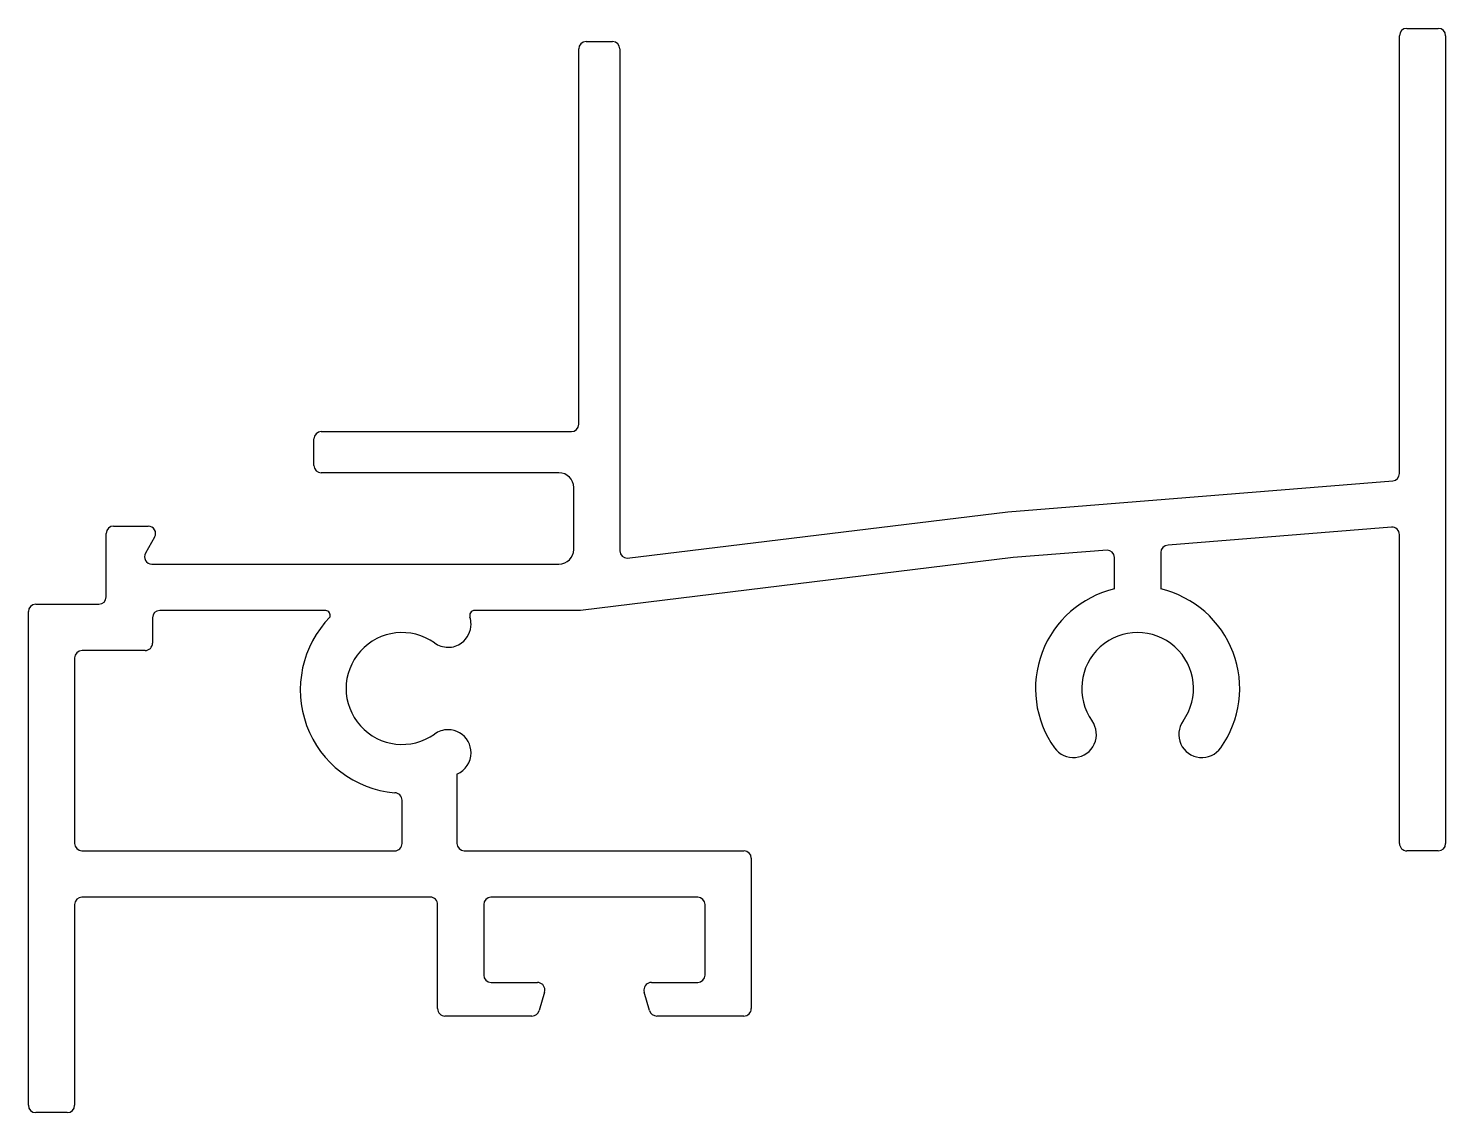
# Model space of a CAD drawing. Header units: inches. Extents: x -24.3 to 23.8, y 0.5 to 37.3.
import ezdxf

# ---------------------------------------------------------------- set-up
doc = ezdxf.new("R2010")
doc.units = ezdxf.units.IN
doc.header["$MEASUREMENT"] = 0
doc.layers.add('-Frame', color=152, linetype='Continuous')

msp = doc.modelspace()

# ---------------------------------------------------------------- linework, layer by layer
at = {"layer": '-Frame', "color": 3, "ltscale": 0.25}
for p, q in [((-14.237, 17.515), (-19.877, 17.515)), ((-20.127, 17.265), (-20.127, 16.403)), ((-22.773, 15.903), (-22.773, 9.6)), ((-20.377, 16.153), (-22.523, 16.153)), ((-11.647, 9.6), (-11.647, 11.07)), ((-22.525, 9.35), (-11.897, 9.35))]:
    msp.add_line(p, q, dxfattribs=at)
for centre, radius, start, end in [((-19.877, 17.265), 0.25, 90, 180), ((-14.258, 17.344), 0.173, 341.5266, 82.7404), ((-11.588, 14.823), 3.516, 135.4683, 264.96), ((-20.377, 16.403), 0.25, 269.9999, 360), ((-22.523, 15.903), 0.25, 90, 180), ((-11.896, 11.07), 0.25, 359.9687, 90.0313), ((-22.523, 9.6), 0.25, 179.9996, 269.4491), ((-11.897, 9.6), 0.25, 269.9999, 360)]:
    msp.add_arc(centre, radius, start, end, dxfattribs=at)
at = {"color": 7}
for p, q in [((22.503, 37.287), (23.573, 37.287)), ((-5.392, 36.839), (-4.492, 36.839)), ((22.253, 22.167), (22.253, 37.037)), ((23.823, 37.037), (23.823, 9.599)), ((-5.642, 23.84), (-5.642, 36.589)), ((-4.242, 36.589), (-4.242, 19.54)), ((-14.643, 22.44), (-14.643, 23.34)), ((-14.393, 23.59), (-5.892, 23.59)), ((-6.312, 22.19), (-14.393, 22.19)), ((-5.812, 19.589), (-5.812, 21.69)), ((8.94, 20.867), (22.024, 21.919)), ((-3.992, 19.29), (8.94, 20.867)), ((-21.451, 20.381), (-20.271, 20.381)), ((21.984, 20.341), (14.387, 19.73)), ((-21.701, 17.977), (-21.701, 20.131)), ((-20.054, 20.006), (-20.367, 19.464)), ((22.253, 9.6), (22.253, 20.092)), ((9.13, 19.309), (-5.578, 17.515)), ((12.318, 19.564), (9.13, 19.309)), ((12.568, 18.244), (12.568, 19.314)), ((14.138, 19.481), (14.138, 18.244)), ((-20.15, 19.089), (-6.312, 19.089)), ((-24.347, 0.707), (-24.347, 17.477)), ((-24.097, 17.727), (-21.951, 17.727)), ((-7.387, 17.515), (-9.175, 17.517)), ((-5.578, 17.515), (-7.387, 17.515)), ((-9.779, 11.957), (-9.779, 10.778)), ((-9.779, 10.778), (-9.779, 9.6)), ((-9.532, 9.35), (-0.024, 9.35)), ((23.574, 9.35), (22.503, 9.35)), ((0.222, 9.1), (0.222, 3.989)), ((-10.685, 7.776), (-22.524, 7.776)), ((-1.594, 7.776), (-8.624, 7.776)), ((-22.774, 7.526), (-22.774, 0.707)), ((-10.439, 3.989), (-10.439, 7.526)), ((-8.869, 7.526), (-8.869, 5.129)), ((-1.348, 5.129), (-1.348, 7.526)), ((-8.619, 4.879), (-7.046, 4.879)), ((-3.172, 4.879), (-1.598, 4.879)), ((-6.802, 4.554), (-6.985, 3.922)), ((-3.233, 3.922), (-3.416, 4.554)), ((-7.229, 3.739), (-10.189, 3.739)), ((-0.028, 3.739), (-2.989, 3.739)), ((-23.024, 0.457), (-24.097, 0.457))]:
    msp.add_line(p, q, dxfattribs=at)
for centre, radius, start, end in [((22.503, 37.037), 0.25, 90, 180), ((23.573, 37.037), 0.25, 0, 90), ((-5.392, 36.589), 0.25, 90, 180), ((-4.492, 36.589), 0.25, 360, 90), ((-5.892, 23.84), 0.25, 270, 0), ((-14.393, 23.34), 0.25, 90, 180), ((-14.393, 22.44), 0.25, 180, 270), ((-6.312, 21.69), 0.5, 360, 90), ((22.004, 22.167), 0.249, 274.595, 0), ((-21.451, 20.131), 0.25, 90, 180), ((-20.271, 20.131), 0.25, 330, 90), ((22.004, 20.092), 0.249, 0, 94.595), ((-20.15, 19.339), 0.25, 150, 270), ((-6.312, 19.589), 0.5, 270, 0), ((-3.992, 19.54), 0.25, 180, 270), ((12.318, 19.314), 0.25, 360, 90), ((14.387, 19.481), 0.249, 90, 180), ((-21.951, 17.977), 0.25, 270, 0), ((13.353, 14.864), 3.47, 103.0748, 215.5331), ((13.353, 14.864), 3.47, 324.4669, 76.9251), ((-24.097, 17.477), 0.25, 90, 180), ((-9.174, 17.344), 0.173, 147.9109, 198.4289), ((-9.175, 17.344), 0.173, 89.9556, 147.9109), ((-10.104, 17.058), 0.803, 306.8982, 359.3501), ((-10.033, 17.058), 0.732, 359.3501, 18.4289), ((-11.647, 14.864), 1.9, 54.4669, 305.533), ((-10.077, 17.078), 0.814, 235.1168, 269.3501), ((-10.078, 17.023), 0.759, 269.3501, 306.8982), ((13.353, 14.864), 1.9, 324.4669, 215.5331), ((11.168, 13.304), 0.785, 215.5331, 35.5331), ((15.538, 13.304), 0.785, 144.4669, 324.4669), ((-10.086, 12.679), 0.785, 90, 125.5331), ((-10.086, 12.679), 0.785, 29.2756, 90), ((-10.122, 12.67), 0.821, 0.65, 28.6257), ((-10.086, 12.679), 0.785, 293.0182, 360), ((-9.529, 9.6), 0.25, 179.9996, 269.4491), ((-0.027, 9.102), 0.249, 359.7056, 89.2306), ((22.503, 9.6), 0.25, 179.9999, 270), ((23.574, 9.599), 0.249, 270, 360), ((-22.524, 7.526), 0.25, 90, 180), ((-10.683, 7.533), 0.244, 358.4839, 90.4477), ((-8.621, 7.528), 0.249, 90.7705, 180.2948), ((-1.597, 7.528), 0.249, 359.7056, 89.2306), ((-8.619, 5.129), 0.25, 180, 270), ((-7.046, 4.625), 0.254, 0, 90), ((-3.172, 4.625), 0.254, 90, 180), ((-1.598, 5.129), 0.25, 270, 0), ((-7.046, 4.625), 0.254, 343.8557, 360), ((-3.172, 4.625), 0.254, 180, 196.1443), ((-10.189, 3.989), 0.25, 179.9999, 270), ((-7.229, 3.993), 0.254, 270, 343.8557), ((-2.989, 3.993), 0.254, 196.1443, 270), ((-0.028, 3.989), 0.25, 270, 0.0001), ((-24.097, 0.707), 0.25, 180, 270), ((-23.024, 0.707), 0.25, 270, 0)]:
    msp.add_arc(centre, radius, start, end, dxfattribs=at)

doc.saveas('drawing.dxf')
